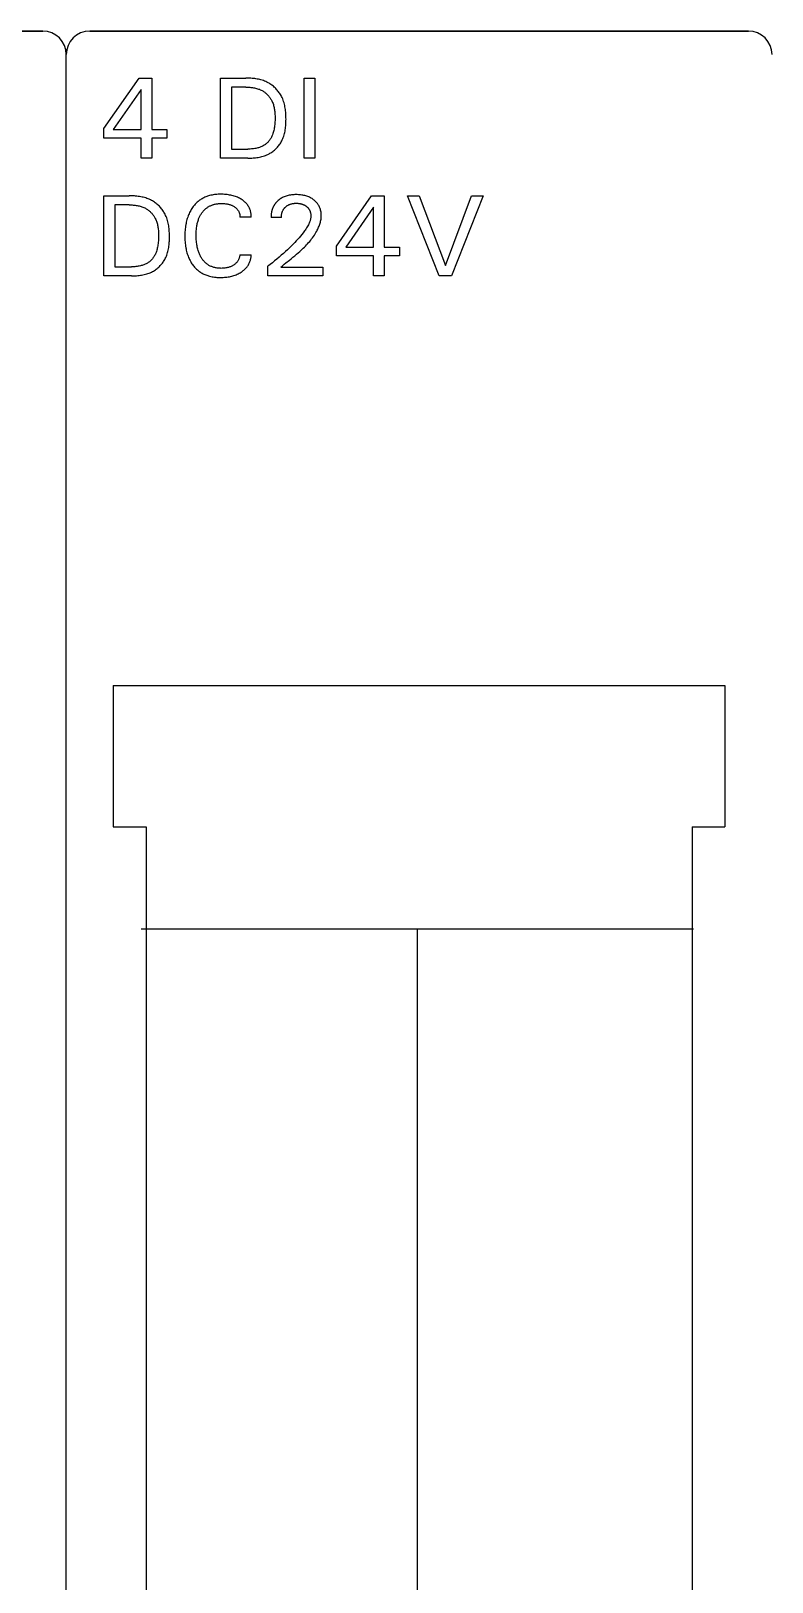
# Model space of a CAD drawing. Extents: x 10 to 656, y -396 to 292.
# Drawn here: x 276.55 to 279.74, y 111.54 to 118.21 of the extents above; entities that cross this region are included whole.
import ezdxf

# ---------------------------------------------------------------- set-up
doc = ezdxf.new("R2010")
doc.units = 0
doc.header["$LTSCALE"] = 5
doc.header["$MEASUREMENT"] = 0
doc.layers.get('0').update_dxf_attribs({"linetype": 'CONTINUOUS'})

msp = doc.modelspace()

# ---------------------------------------------------------------- linework, layer by layer
at = {"color": 7, "linetype": 'Continuous'}
for p, q in [((273.769, 118.2098), (276.6032, 118.2098)), ((276.6032, 118.2098), (273.769, 118.2098)), ((276.8056, 118.2098), (279.6398, 118.2098)), ((279.6398, 118.2098), (276.8056, 118.2098)), ((276.7044, 91.5889), (276.7044, 118.1086)), ((276.7044, 101.4882), (276.7044, 118.1086)), ((276.7044, 91.5889), (276.7044, 118.1086)), ((276.7044, 101.4882), (276.7044, 118.1086)), ((276.8663, 117.7908), (277.018, 118.0073)), ((277.0263, 117.9583), (276.9066, 117.7869)), ((277.018, 118.0073), (277.0724, 118.0073)), ((277.0263, 117.7869), (277.0263, 117.9583)), ((277.0724, 118.0073), (277.0724, 117.7869)), ((277.3676, 117.6632), (277.3676, 118.0073)), ((277.3676, 118.0073), (277.4766, 118.0073)), ((277.4146, 117.9683), (277.4146, 117.7022)), ((277.4766, 117.9683), (277.4146, 117.9683)), ((277.482, 118.0073), (277.4766, 118.0073)), ((277.4766, 117.9683), (277.4808, 117.9683)), ((277.4808, 117.9683), (277.485, 117.9682)), ((277.4875, 118.0072), (277.482, 118.0073)), ((277.485, 117.9682), (277.4893, 117.968)), ((277.4931, 118.007), (277.4875, 118.0072)), ((277.4893, 117.968), (277.4936, 117.9677)), ((277.4986, 118.0067), (277.4931, 118.007)), ((277.4936, 117.9677), (277.4978, 117.9674)), ((277.4978, 117.9674), (277.5021, 117.9669)), ((277.5041, 118.0062), (277.4986, 118.0067)), ((277.5021, 117.9669), (277.5063, 117.9664)), ((277.5096, 118.0057), (277.5041, 118.0062)), ((277.5063, 117.9664), (277.5105, 117.9657)), ((277.5151, 118.0051), (277.5096, 118.0057)), ((277.5105, 117.9657), (277.5147, 117.9649)), ((277.5147, 117.9649), (277.5189, 117.964)), ((277.5206, 118.0043), (277.5151, 118.0051)), ((277.5189, 117.964), (277.523, 117.963)), ((277.5261, 118.0034), (277.5206, 118.0043)), ((277.523, 117.963), (277.5271, 117.9618)), ((277.5315, 118.0023), (277.5261, 118.0034)), ((277.5271, 117.9618), (277.5312, 117.9605)), ((277.5312, 117.9605), (277.5351, 117.9591)), ((277.5369, 118.0011), (277.5315, 118.0023)), ((277.5351, 117.9591), (277.539, 117.9574)), ((277.5422, 117.9997), (277.5369, 118.0011)), ((277.539, 117.9574), (277.5429, 117.9557)), ((277.5475, 117.9982), (277.5422, 117.9997)), ((277.5429, 117.9557), (277.5466, 117.9537)), ((277.5466, 117.9537), (277.5496, 117.952)), ((277.5527, 117.9965), (277.5475, 117.9982)), ((277.5496, 117.952), (277.5525, 117.9502)), ((277.5579, 117.9946), (277.5527, 117.9965)), ((277.5629, 117.9925), (277.5579, 117.9946)), ((277.5679, 117.9902), (277.5629, 117.9925)), ((277.5728, 117.9877), (277.5679, 117.9902)), ((277.5768, 117.9854), (277.5728, 117.9877)), ((277.5808, 117.983), (277.5768, 117.9854)), ((277.5847, 117.9804), (277.5808, 117.983)), ((277.5884, 117.9777), (277.5847, 117.9804)), ((277.5922, 117.9749), (277.5884, 117.9777)), ((277.5958, 117.972), (277.5922, 117.9749)), ((277.5993, 117.9689), (277.5958, 117.972)), ((277.6027, 117.9657), (277.5993, 117.9689)), ((277.606, 117.9624), (277.6027, 117.9657)), ((277.6092, 117.959), (277.606, 117.9624)), ((277.6123, 117.9555), (277.6092, 117.959)), ((277.6153, 117.9519), (277.6123, 117.9555)), ((277.6182, 117.9482), (277.6153, 117.9519)), ((277.7273, 117.6632), (277.7273, 118.0073)), ((277.7273, 118.0073), (277.7744, 118.0073)), ((277.7744, 118.0073), (277.7744, 117.6632)), ((277.5525, 117.9502), (277.5553, 117.9483)), ((277.5553, 117.9483), (277.5581, 117.9463)), ((277.5581, 117.9463), (277.5608, 117.9442)), ((277.5608, 117.9442), (277.5634, 117.942)), ((277.5634, 117.942), (277.566, 117.9398)), ((277.566, 117.9398), (277.5685, 117.9374)), ((277.5685, 117.9374), (277.5709, 117.9349)), ((277.5709, 117.9349), (277.5732, 117.9324)), ((277.5732, 117.9324), (277.5755, 117.9298)), ((277.5755, 117.9298), (277.5776, 117.9272)), ((277.5776, 117.9272), (277.5797, 117.9244)), ((277.5797, 117.9244), (277.5817, 117.9216)), ((277.5817, 117.9216), (277.5836, 117.9188)), ((277.5836, 117.9188), (277.5854, 117.9159)), ((277.5854, 117.9159), (277.5871, 117.9129)), ((277.5871, 117.9129), (277.5887, 117.9099)), ((277.5887, 117.9099), (277.5906, 117.9059)), ((277.5906, 117.9059), (277.5923, 117.9019)), ((277.5923, 117.9019), (277.5939, 117.8978)), ((277.5939, 117.8978), (277.5953, 117.8937)), ((277.5953, 117.8937), (277.5965, 117.8895)), ((277.5965, 117.8895), (277.5977, 117.8852)), ((277.5977, 117.8852), (277.5986, 117.8809)), ((277.6209, 117.9445), (277.6182, 117.9482)), ((277.6235, 117.9406), (277.6209, 117.9445)), ((277.626, 117.9367), (277.6235, 117.9406)), ((277.6283, 117.9327), (277.626, 117.9367)), ((277.6305, 117.9286), (277.6283, 117.9327)), ((277.6331, 117.9234), (277.6305, 117.9286)), ((277.6355, 117.918), (277.6331, 117.9234)), ((277.6376, 117.9125), (277.6355, 117.918)), ((277.6396, 117.907), (277.6376, 117.9125)), ((277.6413, 117.9013), (277.6396, 117.907)), ((277.6429, 117.8957), (277.6413, 117.9013)), ((277.6442, 117.8899), (277.6429, 117.8957)), ((277.6454, 117.8841), (277.6442, 117.8899)), ((277.5986, 117.8809), (277.5995, 117.8766)), ((277.5995, 117.8766), (277.6002, 117.8722)), ((277.6002, 117.8722), (277.6009, 117.8678)), ((277.6009, 117.8678), (277.6014, 117.8634)), ((277.6014, 117.8634), (277.6018, 117.859)), ((277.6018, 117.859), (277.6021, 117.8546)), ((277.6022, 117.8195), (277.6019, 117.8138)), ((277.6021, 117.8546), (277.6024, 117.8502)), ((277.6025, 117.8253), (277.6022, 117.8195)), ((277.6024, 117.8502), (277.6025, 117.8457)), ((277.6025, 117.8457), (277.6026, 117.8413)), ((277.6026, 117.8311), (277.6025, 117.8253)), ((277.6026, 117.8413), (277.6027, 117.8369)), ((277.6027, 117.8369), (277.6026, 117.8311)), ((277.6464, 117.8782), (277.6454, 117.8841)), ((277.6473, 117.8723), (277.6464, 117.8782)), ((277.648, 117.8664), (277.6473, 117.8723)), ((277.6486, 117.8604), (277.648, 117.8664)), ((277.649, 117.8544), (277.6486, 117.8604)), ((277.6494, 117.8484), (277.649, 117.8544)), ((277.6493, 117.8131), (277.6496, 117.8188)), ((277.6496, 117.8424), (277.6494, 117.8484)), ((277.6497, 117.8363), (277.6496, 117.8424)), ((277.6496, 117.8188), (277.6497, 117.8246)), ((277.6498, 117.8303), (277.6497, 117.8363)), ((277.6497, 117.8246), (277.6498, 117.8303)), ((276.8663, 117.7493), (276.8663, 117.7908)), ((276.9066, 117.7869), (277.0263, 117.7869)), ((277.0724, 117.7869), (277.1376, 117.7869)), ((277.1376, 117.7869), (277.1376, 117.7493)), ((277.5874, 117.7541), (277.5858, 117.7509)), ((277.589, 117.7574), (277.5874, 117.7541)), ((277.5904, 117.7607), (277.589, 117.7574)), ((277.5917, 117.764), (277.5904, 117.7607)), ((277.5934, 117.7686), (277.5917, 117.764)), ((277.5948, 117.7732), (277.5934, 117.7686)), ((277.5961, 117.7778), (277.5948, 117.7732)), ((277.5973, 117.7825), (277.5961, 117.7778)), ((277.5983, 117.7872), (277.5973, 117.7825)), ((277.5992, 117.7919), (277.5983, 117.7872)), ((277.5999, 117.7967), (277.5992, 117.7919)), ((277.6007, 117.8024), (277.5999, 117.7967)), ((277.6014, 117.8081), (277.6007, 117.8024)), ((277.6019, 117.8138), (277.6014, 117.8081)), ((277.6362, 117.7475), (277.6383, 117.7527)), ((277.6383, 117.7527), (277.6401, 117.7579)), ((277.6401, 117.7579), (277.6417, 117.7632)), ((277.6417, 117.7632), (277.6432, 117.7686)), ((277.6432, 117.7686), (277.6445, 117.774)), ((277.6445, 117.774), (277.6456, 117.7795)), ((277.6456, 117.7795), (277.6465, 117.785)), ((277.6465, 117.785), (277.6474, 117.7906)), ((277.6474, 117.7906), (277.648, 117.7962)), ((277.648, 117.7962), (277.6486, 117.8018)), ((277.6486, 117.8018), (277.649, 117.8075)), ((277.649, 117.8075), (277.6493, 117.8131)), ((277.0263, 117.7493), (276.8663, 117.7493)), ((277.0263, 117.6632), (277.0263, 117.7493)), ((277.0724, 117.7493), (277.0724, 117.6632)), ((277.1376, 117.7493), (277.0724, 117.7493)), ((277.4146, 117.7022), (277.4861, 117.7022)), ((277.4909, 117.7023), (277.4861, 117.7022)), ((277.4958, 117.7024), (277.4909, 117.7023)), ((277.5007, 117.7027), (277.4958, 117.7024)), ((277.5055, 117.7031), (277.5007, 117.7027)), ((277.5103, 117.7037), (277.5055, 117.7031)), ((277.5152, 117.7044), (277.5103, 117.7037)), ((277.5199, 117.7053), (277.5152, 117.7044)), ((277.5247, 117.7063), (277.5199, 117.7053)), ((277.5283, 117.7072), (277.5247, 117.7063)), ((277.5318, 117.7082), (277.5283, 117.7072)), ((277.5353, 117.7093), (277.5318, 117.7082)), ((277.5388, 117.7105), (277.5353, 117.7093)), ((277.5422, 117.7119), (277.5388, 117.7105)), ((277.5456, 117.7133), (277.5422, 117.7119)), ((277.5489, 117.7149), (277.5456, 117.7133)), ((277.5522, 117.7166), (277.5489, 117.7149)), ((277.5554, 117.7185), (277.5522, 117.7166)), ((277.5582, 117.7203), (277.5554, 117.7185)), ((277.561, 117.7223), (277.5582, 117.7203)), ((277.5637, 117.7243), (277.561, 117.7223)), ((277.5664, 117.7265), (277.5637, 117.7243)), ((277.5689, 117.7288), (277.5664, 117.7265)), ((277.5713, 117.7311), (277.5689, 117.7288)), ((277.5737, 117.7336), (277.5713, 117.7311)), ((277.5759, 117.7362), (277.5737, 117.7336)), ((277.578, 117.7388), (277.5759, 117.7362)), ((277.5802, 117.7417), (277.578, 117.7388)), ((277.5822, 117.7447), (277.5802, 117.7417)), ((277.5809, 117.684), (277.5849, 117.6865)), ((277.584, 117.7478), (277.5822, 117.7447)), ((277.5858, 117.7509), (277.584, 117.7478)), ((277.5849, 117.6865), (277.5888, 117.689)), ((277.5888, 117.689), (277.5926, 117.6917)), ((277.5926, 117.6917), (277.5963, 117.6946)), ((277.5963, 117.6946), (277.5998, 117.6976)), ((277.5998, 117.6976), (277.6033, 117.7007)), ((277.6033, 117.7007), (277.6067, 117.7039)), ((277.6067, 117.7039), (277.61, 117.7073)), ((277.61, 117.7073), (277.6131, 117.7107)), ((277.6131, 117.7107), (277.6162, 117.7143)), ((277.6162, 117.7143), (277.6191, 117.7179)), ((277.6191, 117.7179), (277.6219, 117.7217)), ((277.6219, 117.7217), (277.6245, 117.7255)), ((277.6245, 117.7255), (277.627, 117.7294)), ((277.627, 117.7294), (277.6293, 117.7334)), ((277.6293, 117.7334), (277.6315, 117.7375)), ((277.6315, 117.7375), (277.634, 117.7424)), ((277.634, 117.7424), (277.6362, 117.7475)), ((277.0724, 117.6632), (277.0263, 117.6632)), ((277.4858, 117.6632), (277.3676, 117.6632)), ((277.4858, 117.6632), (277.4913, 117.6632)), ((277.4913, 117.6632), (277.4968, 117.6634)), ((277.4968, 117.6634), (277.5024, 117.6636)), ((277.5024, 117.6636), (277.5079, 117.6639)), ((277.5079, 117.6639), (277.5134, 117.6644)), ((277.5134, 117.6644), (277.5189, 117.6649)), ((277.5189, 117.6649), (277.5245, 117.6656)), ((277.5245, 117.6656), (277.5299, 117.6665)), ((277.5299, 117.6665), (277.5354, 117.6674)), ((277.5354, 117.6674), (277.5408, 117.6686)), ((277.5408, 117.6686), (277.5462, 117.6699)), ((277.5462, 117.6699), (277.5515, 117.6714)), ((277.5515, 117.6714), (277.5567, 117.6731)), ((277.5567, 117.6731), (277.5619, 117.6749)), ((277.5619, 117.6749), (277.567, 117.677)), ((277.567, 117.677), (277.572, 117.6793)), ((277.572, 117.6793), (277.5769, 117.6818)), ((277.5769, 117.6818), (277.5809, 117.684)), ((277.7744, 117.6632), (277.7273, 117.6632)), ((276.8663, 117.1571), (276.8663, 117.5012)), ((276.8663, 117.5012), (276.9754, 117.5012)), ((276.9808, 117.5012), (276.9754, 117.5012)), ((276.9863, 117.5011), (276.9808, 117.5012)), ((276.9918, 117.5009), (276.9863, 117.5011)), ((276.9974, 117.5006), (276.9918, 117.5009)), ((277.0029, 117.5001), (276.9974, 117.5006)), ((277.0084, 117.4996), (277.0029, 117.5001)), ((277.0139, 117.499), (277.0084, 117.4996)), ((277.0194, 117.4982), (277.0139, 117.499)), ((277.0248, 117.4973), (277.0194, 117.4982)), ((277.0303, 117.4962), (277.0248, 117.4973)), ((277.0357, 117.495), (277.0303, 117.4962)), ((277.041, 117.4936), (277.0357, 117.495)), ((277.0463, 117.4921), (277.041, 117.4936)), ((277.0515, 117.4904), (277.0463, 117.4921)), ((277.0566, 117.4885), (277.0515, 117.4904)), ((277.0617, 117.4864), (277.0566, 117.4885)), ((277.0667, 117.4841), (277.0617, 117.4864)), ((277.2853, 117.4868), (277.2817, 117.4844)), ((277.289, 117.489), (277.2853, 117.4868)), ((277.2928, 117.4911), (277.289, 117.489)), ((277.2967, 117.4931), (277.2928, 117.4911)), ((277.3006, 117.4949), (277.2967, 117.4931)), ((277.3046, 117.4966), (277.3006, 117.4949)), ((277.3086, 117.4982), (277.3046, 117.4966)), ((277.3127, 117.4996), (277.3086, 117.4982)), ((277.3168, 117.501), (277.3127, 117.4996)), ((277.321, 117.5022), (277.3168, 117.501)), ((277.3261, 117.5035), (277.321, 117.5022)), ((277.3314, 117.5046), (277.3261, 117.5035)), ((277.3366, 117.5056), (277.3314, 117.5046)), ((277.3419, 117.5063), (277.3366, 117.5056)), ((277.3472, 117.507), (277.3419, 117.5063)), ((277.3525, 117.5075), (277.3472, 117.507)), ((277.3578, 117.5078), (277.3525, 117.5075)), ((277.3632, 117.508), (277.3578, 117.5078)), ((277.3685, 117.5081), (277.3632, 117.508)), ((277.3742, 117.508), (277.3685, 117.5081)), ((277.3798, 117.5078), (277.3742, 117.508)), ((277.3855, 117.5075), (277.3798, 117.5078)), ((277.3911, 117.5071), (277.3855, 117.5075)), ((277.3967, 117.5064), (277.3911, 117.5071)), ((277.4023, 117.5057), (277.3967, 117.5064)), ((277.4073, 117.5048), (277.4023, 117.5057)), ((277.4123, 117.5038), (277.4073, 117.5048)), ((277.4173, 117.5027), (277.4123, 117.5038)), ((277.4222, 117.5014), (277.4173, 117.5027)), ((277.4271, 117.5), (277.4222, 117.5014)), ((277.4319, 117.4984), (277.4271, 117.5)), ((277.4364, 117.4968), (277.4319, 117.4984)), ((277.4408, 117.495), (277.4364, 117.4968)), ((277.4451, 117.4931), (277.4408, 117.495)), ((277.4493, 117.491), (277.4451, 117.4931)), ((277.4535, 117.4888), (277.4493, 117.491)), ((277.4576, 117.4864), (277.4535, 117.4888)), ((277.4608, 117.4843), (277.4576, 117.4864)), ((277.6233, 117.4867), (277.6199, 117.4842)), ((277.6269, 117.4891), (277.6233, 117.4867)), ((277.6306, 117.4913), (277.6269, 117.4891)), ((277.6343, 117.4934), (277.6306, 117.4913)), ((277.6381, 117.4953), (277.6343, 117.4934)), ((277.6422, 117.4971), (277.6381, 117.4953)), ((277.6464, 117.4988), (277.6422, 117.4971)), ((277.6507, 117.5002), (277.6464, 117.4988)), ((277.655, 117.5015), (277.6507, 117.5002)), ((277.6593, 117.5026), (277.655, 117.5015)), ((277.6637, 117.5036), (277.6593, 117.5026)), ((277.6686, 117.5045), (277.6637, 117.5036)), ((277.6736, 117.5052), (277.6686, 117.5045)), ((277.6785, 117.5057), (277.6736, 117.5052)), ((277.6835, 117.5061), (277.6785, 117.5057)), ((277.6884, 117.5063), (277.6835, 117.5061)), ((277.6934, 117.5064), (277.6884, 117.5063)), ((277.6983, 117.5063), (277.6934, 117.5064)), ((277.7031, 117.5061), (277.6983, 117.5063)), ((277.708, 117.5058), (277.7031, 117.5061)), ((277.7128, 117.5053), (277.708, 117.5058)), ((277.7176, 117.5047), (277.7128, 117.5053)), ((277.7224, 117.5039), (277.7176, 117.5047)), ((277.7267, 117.5031), (277.7224, 117.5039)), ((277.7309, 117.5021), (277.7267, 117.5031)), ((277.7351, 117.501), (277.7309, 117.5021)), ((277.7393, 117.4997), (277.7351, 117.501)), ((277.7434, 117.4982), (277.7393, 117.4997)), ((277.7475, 117.4966), (277.7434, 117.4982)), ((277.7512, 117.4949), (277.7475, 117.4966)), ((277.7549, 117.4931), (277.7512, 117.4949)), ((277.7585, 117.4912), (277.7549, 117.4931)), ((277.762, 117.4891), (277.7585, 117.4912)), ((277.7654, 117.4868), (277.762, 117.4891)), ((277.7688, 117.4844), (277.7654, 117.4868)), ((277.8666, 117.2847), (278.0183, 117.5012)), ((278.0183, 117.5012), (278.0727, 117.5012)), ((278.0727, 117.5012), (278.0727, 117.2808)), ((278.309, 117.1571), (278.1724, 117.5012)), ((278.1724, 117.5012), (278.2234, 117.5012)), ((278.2234, 117.5012), (278.3361, 117.2022)), ((278.3361, 117.2022), (278.4473, 117.5012)), ((278.4983, 117.5012), (278.3617, 117.1571)), ((278.4473, 117.5012), (278.4983, 117.5012)), ((276.9134, 117.4622), (276.9134, 117.1961)), ((276.9754, 117.4622), (276.9134, 117.4622)), ((276.9754, 117.4622), (276.9796, 117.4622)), ((276.9796, 117.4622), (276.9838, 117.4621)), ((276.9838, 117.4621), (276.9881, 117.4619)), ((276.9881, 117.4619), (276.9923, 117.4616)), ((276.9923, 117.4616), (276.9966, 117.4613)), ((276.9966, 117.4613), (277.0009, 117.4608)), ((277.0009, 117.4608), (277.0051, 117.4603)), ((277.0051, 117.4603), (277.0093, 117.4596)), ((277.0093, 117.4596), (277.0135, 117.4588)), ((277.0135, 117.4588), (277.0177, 117.4579)), ((277.0177, 117.4579), (277.0218, 117.4569)), ((277.0218, 117.4569), (277.0259, 117.4557)), ((277.0259, 117.4557), (277.0299, 117.4544)), ((277.0299, 117.4544), (277.0339, 117.453)), ((277.0339, 117.453), (277.0378, 117.4513)), ((277.0378, 117.4513), (277.0417, 117.4496)), ((277.0417, 117.4496), (277.0454, 117.4476)), ((277.0454, 117.4476), (277.0484, 117.4459)), ((277.0484, 117.4459), (277.0513, 117.4441)), ((277.0513, 117.4441), (277.0541, 117.4422)), ((277.0541, 117.4422), (277.0569, 117.4402)), ((277.0569, 117.4402), (277.0596, 117.4381)), ((277.0596, 117.4381), (277.0622, 117.4359)), ((277.0622, 117.4359), (277.0648, 117.4337)), ((277.0648, 117.4337), (277.0673, 117.4313)), ((277.0716, 117.4816), (277.0667, 117.4841)), ((277.0673, 117.4313), (277.0697, 117.4288)), ((277.0697, 117.4288), (277.072, 117.4263)), ((277.0756, 117.4793), (277.0716, 117.4816)), ((277.072, 117.4263), (277.0743, 117.4237)), ((277.0743, 117.4237), (277.0764, 117.4211)), ((277.0796, 117.4769), (277.0756, 117.4793)), ((277.0764, 117.4211), (277.0785, 117.4183)), ((277.0785, 117.4183), (277.0805, 117.4155)), ((277.0834, 117.4743), (277.0796, 117.4769)), ((277.0872, 117.4716), (277.0834, 117.4743)), ((277.0909, 117.4688), (277.0872, 117.4716)), ((277.0945, 117.4659), (277.0909, 117.4688)), ((277.0981, 117.4628), (277.0945, 117.4659)), ((277.1015, 117.4596), (277.0981, 117.4628)), ((277.1048, 117.4563), (277.1015, 117.4596)), ((277.108, 117.4529), (277.1048, 117.4563)), ((277.1111, 117.4494), (277.108, 117.4529)), ((277.1141, 117.4458), (277.1111, 117.4494)), ((277.1169, 117.4421), (277.1141, 117.4458)), ((277.1197, 117.4384), (277.1169, 117.4421)), ((277.1223, 117.4345), (277.1197, 117.4384)), ((277.1248, 117.4306), (277.1223, 117.4345)), ((277.1271, 117.4266), (277.1248, 117.4306)), ((277.1293, 117.4225), (277.1271, 117.4266)), ((277.1319, 117.4173), (277.1293, 117.4225)), ((277.2307, 117.4197), (277.2286, 117.4146)), ((277.2327, 117.4244), (277.2307, 117.4197)), ((277.2348, 117.429), (277.2327, 117.4244)), ((277.2371, 117.4335), (277.2348, 117.429)), ((277.2396, 117.438), (277.2371, 117.4335)), ((277.2421, 117.4423), (277.2396, 117.438)), ((277.2449, 117.4466), (277.2421, 117.4423)), ((277.2477, 117.4508), (277.2449, 117.4466)), ((277.2507, 117.4549), (277.2477, 117.4508)), ((277.2534, 117.4583), (277.2507, 117.4549)), ((277.2561, 117.4616), (277.2534, 117.4583)), ((277.259, 117.4648), (277.2561, 117.4616)), ((277.262, 117.4679), (277.259, 117.4648)), ((277.265, 117.4709), (277.262, 117.4679)), ((277.2682, 117.4739), (277.265, 117.4709)), ((277.2714, 117.4767), (277.2682, 117.4739)), ((277.2748, 117.4794), (277.2714, 117.4767)), ((277.2782, 117.482), (277.2748, 117.4794)), ((277.2817, 117.4844), (277.2782, 117.482)), ((277.2808, 117.4166), (277.2825, 117.4195)), ((277.2825, 117.4195), (277.2842, 117.4223)), ((277.2842, 117.4223), (277.2859, 117.4251)), ((277.2859, 117.4251), (277.2878, 117.4278)), ((277.2878, 117.4278), (277.2895, 117.4302)), ((277.2895, 117.4302), (277.2913, 117.4324)), ((277.2913, 117.4324), (277.2931, 117.4347)), ((277.2931, 117.4347), (277.295, 117.4369)), ((277.295, 117.4369), (277.297, 117.439)), ((277.297, 117.439), (277.299, 117.441)), ((277.299, 117.441), (277.3011, 117.443)), ((277.3011, 117.443), (277.3032, 117.445)), ((277.3032, 117.445), (277.3054, 117.4468)), ((277.3054, 117.4468), (277.3077, 117.4486)), ((277.3077, 117.4486), (277.31, 117.4503)), ((277.31, 117.4503), (277.3124, 117.4519)), ((277.3124, 117.4519), (277.3148, 117.4535)), ((277.3148, 117.4535), (277.3173, 117.455)), ((277.3173, 117.455), (277.3198, 117.4563)), ((277.3198, 117.4563), (277.3224, 117.4576)), ((277.3224, 117.4576), (277.325, 117.4589)), ((277.325, 117.4589), (277.3276, 117.46)), ((277.3276, 117.46), (277.3303, 117.4611)), ((277.3303, 117.4611), (277.333, 117.4621)), ((277.333, 117.4621), (277.3358, 117.463)), ((277.3358, 117.463), (277.3385, 117.4638)), ((277.3385, 117.4638), (277.3419, 117.4647)), ((277.3419, 117.4647), (277.3454, 117.4655)), ((277.3454, 117.4655), (277.3488, 117.4662)), ((277.3488, 117.4662), (277.3523, 117.4668)), ((277.3523, 117.4668), (277.3558, 117.4673)), ((277.3558, 117.4673), (277.3593, 117.4677)), ((277.3593, 117.4677), (277.3628, 117.468)), ((277.3628, 117.468), (277.3664, 117.4682)), ((277.3664, 117.4682), (277.3699, 117.4683)), ((277.3699, 117.4683), (277.3734, 117.4683)), ((277.3734, 117.4683), (277.3774, 117.4683)), ((277.3774, 117.4683), (277.3814, 117.4681)), ((277.3814, 117.4681), (277.3853, 117.4678)), ((277.3853, 117.4678), (277.3893, 117.4674)), ((277.3893, 117.4674), (277.3932, 117.4669)), ((277.3932, 117.4669), (277.3962, 117.4663)), ((277.3962, 117.4663), (277.3992, 117.4658)), ((277.3992, 117.4658), (277.4021, 117.4651)), ((277.4021, 117.4651), (277.4051, 117.4643)), ((277.4051, 117.4643), (277.4079, 117.4634)), ((277.4079, 117.4634), (277.4108, 117.4625)), ((277.4108, 117.4625), (277.4135, 117.4615)), ((277.4135, 117.4615), (277.4161, 117.4604)), ((277.4161, 117.4604), (277.4186, 117.4592)), ((277.4186, 117.4592), (277.4212, 117.4579)), ((277.4212, 117.4579), (277.4236, 117.4566)), ((277.4236, 117.4566), (277.4261, 117.4551)), ((277.4261, 117.4551), (277.4281, 117.4539)), ((277.4281, 117.4539), (277.43, 117.4526)), ((277.43, 117.4526), (277.4319, 117.4512)), ((277.4319, 117.4512), (277.4337, 117.4497)), ((277.4337, 117.4497), (277.4355, 117.4482)), ((277.4355, 117.4482), (277.4372, 117.4466)), ((277.4372, 117.4466), (277.4388, 117.4449)), ((277.4388, 117.4449), (277.4403, 117.4432)), ((277.4403, 117.4432), (277.4417, 117.4415)), ((277.4417, 117.4415), (277.4429, 117.4397)), ((277.4429, 117.4397), (277.4441, 117.4379)), ((277.4441, 117.4379), (277.4453, 117.4361)), ((277.4453, 117.4361), (277.4463, 117.4342)), ((277.4463, 117.4342), (277.4472, 117.4322)), ((277.4472, 117.4322), (277.4481, 117.4302)), ((277.4481, 117.4302), (277.4489, 117.4282)), ((277.4489, 117.4282), (277.4495, 117.4262)), ((277.4495, 117.4262), (277.4501, 117.4242)), ((277.4501, 117.4242), (277.4506, 117.4222)), ((277.4506, 117.4222), (277.451, 117.4202)), ((277.451, 117.4202), (277.4513, 117.4182)), ((277.464, 117.4821), (277.4608, 117.4843)), ((277.4672, 117.4797), (277.464, 117.4821)), ((277.4702, 117.4773), (277.4672, 117.4797)), ((277.4731, 117.4747), (277.4702, 117.4773)), ((277.4759, 117.472), (277.4731, 117.4747)), ((277.4786, 117.4692), (277.4759, 117.472)), ((277.4811, 117.4663), (277.4786, 117.4692)), ((277.4834, 117.4634), (277.4811, 117.4663)), ((277.4855, 117.4604), (277.4834, 117.4634)), ((277.4875, 117.4574), (277.4855, 117.4604)), ((277.4893, 117.4542), (277.4875, 117.4574)), ((277.491, 117.451), (277.4893, 117.4542)), ((277.4926, 117.4477), (277.491, 117.451)), ((277.494, 117.4443), (277.4926, 117.4477)), ((277.4953, 117.4408), (277.494, 117.4443)), ((277.4964, 117.4375), (277.4953, 117.4408)), ((277.4973, 117.4342), (277.4964, 117.4375)), ((277.4981, 117.4308), (277.4973, 117.4342)), ((277.4988, 117.4273), (277.4981, 117.4308)), ((277.4993, 117.4239), (277.4988, 117.4273)), ((277.4997, 117.4204), (277.4993, 117.4239)), ((277.4999, 117.417), (277.4997, 117.4204)), ((277.5858, 117.4199), (277.5856, 117.418)), ((277.586, 117.4219), (277.5858, 117.4199)), ((277.5862, 117.4238), (277.586, 117.4219)), ((277.5865, 117.4258), (277.5862, 117.4238)), ((277.5868, 117.4277), (277.5865, 117.4258)), ((277.5871, 117.4296), (277.5868, 117.4277)), ((277.5875, 117.4315), (277.5871, 117.4296)), ((277.5879, 117.4335), (277.5875, 117.4315)), ((277.5883, 117.4354), (277.5879, 117.4335)), ((277.5888, 117.4373), (277.5883, 117.4354)), ((277.5893, 117.439), (277.5888, 117.4373)), ((277.5898, 117.4407), (277.5893, 117.439)), ((277.5903, 117.4424), (277.5898, 117.4407)), ((277.5909, 117.4441), (277.5903, 117.4424)), ((277.5915, 117.4457), (277.5909, 117.4441)), ((277.5921, 117.4474), (277.5915, 117.4457)), ((277.5928, 117.4491), (277.5921, 117.4474)), ((277.5935, 117.4507), (277.5928, 117.4491)), ((277.5942, 117.4523), (277.5935, 117.4507)), ((277.5949, 117.4539), (277.5942, 117.4523)), ((277.5957, 117.4555), (277.5949, 117.4539)), ((277.5966, 117.4571), (277.5957, 117.4555)), ((277.5974, 117.4586), (277.5966, 117.4571)), ((277.5983, 117.4601), (277.5974, 117.4586)), ((277.5992, 117.4616), (277.5983, 117.4601)), ((277.6001, 117.463), (277.5992, 117.4616)), ((277.601, 117.4644), (277.6001, 117.463)), ((277.602, 117.4658), (277.601, 117.4644)), ((277.603, 117.4671), (277.602, 117.4658)), ((277.604, 117.4684), (277.603, 117.4671)), ((277.605, 117.4697), (277.604, 117.4684)), ((277.6061, 117.471), (277.605, 117.4697)), ((277.6071, 117.4722), (277.6061, 117.471)), ((277.6082, 117.4735), (277.6071, 117.4722)), ((277.6094, 117.4747), (277.6082, 117.4735)), ((277.6105, 117.4759), (277.6094, 117.4747)), ((277.6117, 117.477), (277.6105, 117.4759)), ((277.6129, 117.4782), (277.6117, 117.477)), ((277.6141, 117.4793), (277.6129, 117.4782)), ((277.6153, 117.4804), (277.6141, 117.4793)), ((277.6166, 117.4815), (277.6153, 117.4804)), ((277.6199, 117.4842), (277.6166, 117.4815)), ((277.6304, 117.4171), (277.6307, 117.4193)), ((277.6307, 117.4193), (277.631, 117.4215)), ((277.631, 117.4215), (277.6314, 117.4237)), ((277.6314, 117.4237), (277.6319, 117.4258)), ((277.6319, 117.4258), (277.6324, 117.4276)), ((277.6324, 117.4276), (277.6329, 117.4293)), ((277.6329, 117.4293), (277.6334, 117.431)), ((277.6334, 117.431), (277.634, 117.4327)), ((277.634, 117.4327), (277.6346, 117.4343)), ((277.6346, 117.4343), (277.6353, 117.436)), ((277.6353, 117.436), (277.6361, 117.4376)), ((277.6361, 117.4376), (277.6369, 117.4392)), ((277.6369, 117.4392), (277.6377, 117.4407)), ((277.6377, 117.4407), (277.6386, 117.4422)), ((277.6386, 117.4422), (277.6396, 117.4437)), ((277.6396, 117.4437), (277.6406, 117.4451)), ((277.6406, 117.4451), (277.6416, 117.4465)), ((277.6416, 117.4465), (277.6427, 117.4479)), ((277.6427, 117.4479), (277.6438, 117.4492)), ((277.6438, 117.4492), (277.645, 117.4505)), ((277.645, 117.4505), (277.6462, 117.4517)), ((277.6462, 117.4517), (277.6474, 117.453)), ((277.6474, 117.453), (277.6489, 117.4543)), ((277.6489, 117.4543), (277.6504, 117.4556)), ((277.6504, 117.4556), (277.652, 117.4568)), ((277.652, 117.4568), (277.6535, 117.4579)), ((277.6535, 117.4579), (277.6552, 117.4591)), ((277.6552, 117.4591), (277.6568, 117.4601)), ((277.6568, 117.4601), (277.6586, 117.4611)), ((277.6586, 117.4611), (277.6603, 117.462)), ((277.6603, 117.462), (277.6621, 117.4629)), ((277.6621, 117.4629), (277.664, 117.4638)), ((277.664, 117.4638), (277.6659, 117.4645)), ((277.6659, 117.4645), (277.6678, 117.4652)), ((277.6678, 117.4652), (277.6697, 117.4659)), ((277.6697, 117.4659), (277.6717, 117.4665)), ((277.6717, 117.4665), (277.6736, 117.467)), ((277.6736, 117.467), (277.6756, 117.4675)), ((277.6756, 117.4675), (277.6778, 117.4679)), ((277.6778, 117.4679), (277.68, 117.4683)), ((277.68, 117.4683), (277.6822, 117.4686)), ((277.6822, 117.4686), (277.6845, 117.4689)), ((277.6845, 117.4689), (277.6867, 117.469)), ((277.6867, 117.469), (277.6889, 117.4692)), ((277.6889, 117.4692), (277.6912, 117.4693)), ((277.6912, 117.4693), (277.6934, 117.4693)), ((277.6934, 117.4693), (277.6959, 117.4693)), ((277.6959, 117.4693), (277.6984, 117.4692)), ((277.6984, 117.4692), (277.7009, 117.469)), ((277.7009, 117.469), (277.7034, 117.4688)), ((277.7034, 117.4688), (277.7058, 117.4685)), ((277.7058, 117.4685), (277.7083, 117.4682)), ((277.7083, 117.4682), (277.7108, 117.4677)), ((277.7108, 117.4677), (277.7127, 117.4674)), ((277.7127, 117.4674), (277.7146, 117.4669)), ((277.7146, 117.4669), (277.7165, 117.4664)), ((277.7165, 117.4664), (277.7184, 117.4659)), ((277.7184, 117.4659), (277.7202, 117.4653)), ((277.7202, 117.4653), (277.7221, 117.4646)), ((277.7221, 117.4646), (277.7239, 117.4639)), ((277.7239, 117.4639), (277.7257, 117.4631)), ((277.7257, 117.4631), (277.7274, 117.4623)), ((277.7274, 117.4623), (277.729, 117.4615)), ((277.729, 117.4615), (277.7307, 117.4606)), ((277.7307, 117.4606), (277.7322, 117.4597)), ((277.7322, 117.4597), (277.7338, 117.4587)), ((277.7338, 117.4587), (277.7353, 117.4576)), ((277.7353, 117.4576), (277.7368, 117.4565)), ((277.7368, 117.4565), (277.7383, 117.4554)), ((277.7383, 117.4554), (277.7396, 117.4543)), ((277.7396, 117.4543), (277.7409, 117.4532)), ((277.7409, 117.4532), (277.7421, 117.452)), ((277.7421, 117.452), (277.7433, 117.4508)), ((277.7433, 117.4508), (277.7445, 117.4495)), ((277.7445, 117.4495), (277.7456, 117.4482)), ((277.7456, 117.4482), (277.7466, 117.4469)), ((277.7466, 117.4469), (277.7476, 117.4455)), ((277.7476, 117.4455), (277.7486, 117.4441)), ((277.7486, 117.4441), (277.7495, 117.4426)), ((277.7495, 117.4426), (277.7503, 117.4412)), ((277.7503, 117.4412), (277.7511, 117.4396)), ((277.7511, 117.4396), (277.7519, 117.4381)), ((277.7519, 117.4381), (277.7525, 117.4365)), ((277.7525, 117.4365), (277.7532, 117.4349)), ((277.7532, 117.4349), (277.7538, 117.4333)), ((277.7538, 117.4333), (277.7543, 117.4317)), ((277.7543, 117.4317), (277.7548, 117.43)), ((277.7548, 117.43), (277.7552, 117.4282)), ((277.7552, 117.4282), (277.7556, 117.4263)), ((277.7556, 117.4263), (277.756, 117.4245)), ((277.756, 117.4245), (277.7563, 117.4226)), ((277.7563, 117.4226), (277.7565, 117.4207)), ((277.7565, 117.4207), (277.7567, 117.4188)), ((277.7567, 117.4188), (277.7568, 117.417)), ((277.7717, 117.4821), (277.7688, 117.4844)), ((277.7745, 117.4797), (277.7717, 117.4821)), ((277.7773, 117.4772), (277.7745, 117.4797)), ((277.7799, 117.4745), (277.7773, 117.4772)), ((277.7824, 117.4717), (277.7799, 117.4745)), ((277.7847, 117.4689), (277.7824, 117.4717)), ((277.7869, 117.4659), (277.7847, 117.4689)), ((277.7889, 117.4628), (277.7869, 117.4659)), ((277.7908, 117.4597), (277.7889, 117.4628)), ((277.7925, 117.4564), (277.7908, 117.4597)), ((277.7941, 117.4531), (277.7925, 117.4564)), ((277.7955, 117.4497), (277.7941, 117.4531)), ((277.7967, 117.4463), (277.7955, 117.4497)), ((277.7978, 117.4428), (277.7967, 117.4463)), ((277.7989, 117.4389), (277.7978, 117.4428)), ((277.7997, 117.435), (277.7989, 117.4389)), ((277.8004, 117.4311), (277.7997, 117.435)), ((277.8009, 117.4271), (277.8004, 117.4311)), ((277.8013, 117.4231), (277.8009, 117.4271)), ((277.8014, 117.4191), (277.8013, 117.4231)), ((277.8015, 117.4151), (277.8014, 117.4191)), ((278.0266, 117.4522), (277.9068, 117.2808)), ((278.0266, 117.2808), (278.0266, 117.4522)), ((277.0805, 117.4155), (277.0824, 117.4127)), ((277.0824, 117.4127), (277.0842, 117.4098)), ((277.0842, 117.4098), (277.0859, 117.4068)), ((277.0859, 117.4068), (277.0874, 117.4038)), ((277.0874, 117.4038), (277.0893, 117.3998)), ((277.0893, 117.3998), (277.0911, 117.3958)), ((277.0911, 117.3958), (277.0926, 117.3917)), ((277.0926, 117.3917), (277.0941, 117.3876)), ((277.0941, 117.3876), (277.0953, 117.3834)), ((277.0953, 117.3834), (277.0964, 117.3791)), ((277.0964, 117.3791), (277.0974, 117.3748)), ((277.0974, 117.3748), (277.0983, 117.3705)), ((277.0983, 117.3705), (277.099, 117.3661)), ((277.099, 117.3661), (277.0996, 117.3617)), ((277.0996, 117.3617), (277.1002, 117.3573)), ((277.1002, 117.3573), (277.1006, 117.3529)), ((277.1006, 117.3529), (277.1009, 117.3485)), ((277.1343, 117.4119), (277.1319, 117.4173)), ((277.1364, 117.4064), (277.1343, 117.4119)), ((277.1384, 117.4009), (277.1364, 117.4064)), ((277.1401, 117.3952), (277.1384, 117.4009)), ((277.1417, 117.3895), (277.1401, 117.3952)), ((277.143, 117.3838), (277.1417, 117.3895)), ((277.1442, 117.378), (277.143, 117.3838)), ((277.1452, 117.3721), (277.1442, 117.378)), ((277.1461, 117.3662), (277.1452, 117.3721)), ((277.1468, 117.3603), (277.1461, 117.3662)), ((277.1474, 117.3543), (277.1468, 117.3603)), ((277.1478, 117.3483), (277.1474, 117.3543)), ((277.2156, 117.3525), (277.2151, 117.3463)), ((277.2161, 117.3587), (277.2156, 117.3525)), ((277.2168, 117.3649), (277.2161, 117.3587)), ((277.2176, 117.3711), (277.2168, 117.3649)), ((277.2186, 117.3773), (277.2176, 117.3711)), ((277.2196, 117.3827), (277.2186, 117.3773)), ((277.2208, 117.3881), (277.2196, 117.3827)), ((277.2221, 117.3935), (277.2208, 117.3881)), ((277.2235, 117.3988), (277.2221, 117.3935)), ((277.2251, 117.4041), (277.2235, 117.3988)), ((277.2268, 117.4094), (277.2251, 117.4041)), ((277.2286, 117.4146), (277.2268, 117.4094)), ((277.2635, 117.351), (277.264, 117.3569)), ((277.264, 117.3569), (277.2646, 117.3628)), ((277.2646, 117.3628), (277.2657, 117.3702)), ((277.2657, 117.3702), (277.2664, 117.3742)), ((277.2664, 117.3742), (277.2672, 117.3782)), ((277.2672, 117.3782), (277.268, 117.3822)), ((277.268, 117.3822), (277.269, 117.3861)), ((277.269, 117.3861), (277.2701, 117.3901)), ((277.2701, 117.3901), (277.2713, 117.394)), ((277.2713, 117.394), (277.2726, 117.3979)), ((277.2726, 117.3979), (277.274, 117.4017)), ((277.274, 117.4017), (277.2752, 117.4048)), ((277.2752, 117.4048), (277.2765, 117.4078)), ((277.2765, 117.4078), (277.2779, 117.4108)), ((277.2779, 117.4108), (277.2793, 117.4137)), ((277.2793, 117.4137), (277.2808, 117.4166)), ((277.4513, 117.4182), (277.4515, 117.4162)), ((277.4515, 117.4162), (277.4517, 117.4141)), ((277.4517, 117.4141), (277.4517, 117.4121)), ((277.4517, 117.4121), (277.4517, 117.41)), ((277.5, 117.41), (277.4517, 117.41)), ((277.5, 117.4135), (277.4999, 117.417)), ((277.5, 117.41), (277.5, 117.4135)), ((277.5854, 117.4122), (277.5853, 117.4102)), ((277.5853, 117.4102), (277.5854, 117.4083)), ((277.5855, 117.4161), (277.5854, 117.4141)), ((277.5854, 117.4141), (277.5854, 117.4122)), ((277.63, 117.4083), (277.5854, 117.4083)), ((277.5856, 117.418), (277.5855, 117.4161)), ((277.63, 117.4105), (277.6301, 117.4127)), ((277.63, 117.4083), (277.63, 117.4105)), ((277.6301, 117.4127), (277.6302, 117.4149)), ((277.6302, 117.4149), (277.6304, 117.4171)), ((277.7327, 117.3543), (277.7297, 117.3501)), ((277.7357, 117.3586), (277.7327, 117.3543)), ((277.7385, 117.363), (277.7357, 117.3586)), ((277.7412, 117.3674), (277.7385, 117.363)), ((277.7438, 117.3719), (277.7412, 117.3674)), ((277.7462, 117.3765), (277.7438, 117.3719)), ((277.7485, 117.3813), (277.7462, 117.3765)), ((277.7498, 117.3843), (277.7485, 117.3813)), ((277.7511, 117.3874), (277.7498, 117.3843)), ((277.7523, 117.3905), (277.7511, 117.3874)), ((277.7533, 117.3937), (277.7523, 117.3905)), ((277.7543, 117.3969), (277.7533, 117.3937)), ((277.7551, 117.4001), (277.7543, 117.3969)), ((277.7558, 117.4034), (277.7551, 117.4001)), ((277.7563, 117.4066), (277.7558, 117.4034)), ((277.7566, 117.4099), (277.7563, 117.4066)), ((277.7568, 117.4132), (277.7566, 117.4099)), ((277.7568, 117.417), (277.7568, 117.4151)), ((277.7568, 117.4151), (277.7568, 117.4132)), ((277.7821, 117.3495), (277.7843, 117.3536)), ((277.7843, 117.3536), (277.7863, 117.3577)), ((277.7863, 117.3577), (277.7883, 117.3619)), ((277.7883, 117.3619), (277.7902, 117.3662)), ((277.7902, 117.3662), (277.7919, 117.3705)), ((277.7919, 117.3705), (277.7936, 117.3748)), ((277.7936, 117.3748), (277.7951, 117.3792)), ((277.7951, 117.3792), (277.7964, 117.3836)), ((277.7964, 117.3836), (277.7977, 117.388)), ((277.7977, 117.388), (277.7987, 117.3925)), ((277.7987, 117.3925), (277.7996, 117.397)), ((277.7996, 117.397), (277.8004, 117.4015)), ((277.8004, 117.4015), (277.8009, 117.406)), ((277.8009, 117.406), (277.8013, 117.4106)), ((277.8013, 117.4106), (277.8015, 117.4151)), ((277.0979, 117.2858), (277.0971, 117.2811)), ((277.0987, 117.2906), (277.0979, 117.2858)), ((277.0995, 117.2963), (277.0987, 117.2906)), ((277.1001, 117.302), (277.0995, 117.2963)), ((277.1006, 117.3077), (277.1001, 117.302)), ((277.101, 117.3134), (277.1006, 117.3077)), ((277.1009, 117.3485), (277.1012, 117.3441)), ((277.1013, 117.3192), (277.101, 117.3134)), ((277.1012, 117.3441), (277.1013, 117.3396)), ((277.1013, 117.3396), (277.1014, 117.3352)), ((277.1014, 117.325), (277.1013, 117.3192)), ((277.1014, 117.3352), (277.1015, 117.3308)), ((277.1015, 117.3308), (277.1014, 117.325)), ((277.1461, 117.2845), (277.1468, 117.2901)), ((277.1468, 117.2901), (277.1474, 117.2957)), ((277.1474, 117.2957), (277.1478, 117.3014)), ((277.1482, 117.3423), (277.1478, 117.3483)), ((277.1478, 117.3014), (277.1481, 117.307)), ((277.1481, 117.307), (277.1483, 117.3127)), ((277.1484, 117.3363), (277.1482, 117.3423)), ((277.1483, 117.3127), (277.1485, 117.3185)), ((277.1485, 117.3302), (277.1484, 117.3363)), ((277.1485, 117.3242), (277.1485, 117.3302)), ((277.1485, 117.3185), (277.1485, 117.3242)), ((277.2147, 117.3338), (277.2146, 117.3276)), ((277.2146, 117.3276), (277.2147, 117.3214)), ((277.2148, 117.3401), (277.2147, 117.3338)), ((277.2147, 117.3214), (277.2149, 117.3152)), ((277.2151, 117.3463), (277.2148, 117.3401)), ((277.2149, 117.3152), (277.2151, 117.309)), ((277.2151, 117.309), (277.2156, 117.3028)), ((277.2156, 117.3028), (277.2161, 117.2966)), ((277.2161, 117.2966), (277.2168, 117.2905)), ((277.2168, 117.2905), (277.2177, 117.2843)), ((277.2629, 117.3332), (277.263, 117.3391)), ((277.263, 117.3277), (277.2629, 117.3332)), ((277.263, 117.3391), (277.2632, 117.3451)), ((277.2631, 117.3223), (277.263, 117.3277)), ((277.2633, 117.3168), (277.2631, 117.3223)), ((277.2632, 117.3451), (277.2635, 117.351)), ((277.2637, 117.3114), (277.2633, 117.3168)), ((277.2642, 117.3059), (277.2637, 117.3114)), ((277.2647, 117.3005), (277.2642, 117.3059)), ((277.2655, 117.2951), (277.2647, 117.3005)), ((277.2662, 117.2903), (277.2655, 117.2951)), ((277.2671, 117.2856), (277.2662, 117.2903)), ((277.268, 117.2808), (277.2671, 117.2856)), ((277.6733, 117.2863), (277.6648, 117.278)), ((277.6817, 117.2947), (277.6733, 117.2863)), ((277.688, 117.3011), (277.6817, 117.2947)), ((277.6942, 117.3076), (277.688, 117.3011)), ((277.7002, 117.3143), (277.6942, 117.3076)), ((277.7062, 117.321), (277.7002, 117.3143)), ((277.7121, 117.3278), (277.7062, 117.321)), ((277.7178, 117.3347), (277.7121, 117.3278)), ((277.7234, 117.3418), (277.7178, 117.3347)), ((277.7266, 117.3459), (277.7234, 117.3418)), ((277.7297, 117.3501), (277.7266, 117.3459)), ((277.7289, 117.2807), (277.7336, 117.2854)), ((277.7336, 117.2854), (277.7383, 117.2903)), ((277.7383, 117.2903), (277.7429, 117.2952)), ((277.7429, 117.2952), (277.7473, 117.3002)), ((277.7473, 117.3002), (277.7517, 117.3053)), ((277.7517, 117.3053), (277.756, 117.3104)), ((277.756, 117.3104), (277.7601, 117.3157)), ((277.7601, 117.3157), (277.7641, 117.3211)), ((277.7641, 117.3211), (277.768, 117.3265)), ((277.768, 117.3265), (277.7718, 117.3321)), ((277.7718, 117.3321), (277.7754, 117.3378)), ((277.7754, 117.3378), (277.7788, 117.3435)), ((277.7788, 117.3435), (277.7821, 117.3495)), ((277.0651, 117.2204), (277.0625, 117.2182)), ((277.0677, 117.2227), (277.0651, 117.2204)), ((277.0701, 117.225), (277.0677, 117.2227)), ((277.0725, 117.2275), (277.0701, 117.225)), ((277.0747, 117.2301), (277.0725, 117.2275)), ((277.0768, 117.2327), (277.0747, 117.2301)), ((277.0789, 117.2356), (277.0768, 117.2327)), ((277.0809, 117.2386), (277.0789, 117.2356)), ((277.0828, 117.2417), (277.0809, 117.2386)), ((277.0846, 117.2448), (277.0828, 117.2417)), ((277.0862, 117.248), (277.0846, 117.2448)), ((277.0878, 117.2513), (277.0862, 117.248)), ((277.0892, 117.2546), (277.0878, 117.2513)), ((277.0905, 117.2579), (277.0892, 117.2546)), ((277.0921, 117.2625), (277.0905, 117.2579)), ((277.0936, 117.2671), (277.0921, 117.2625)), ((277.0949, 117.2717), (277.0936, 117.2671)), ((277.096, 117.2764), (277.0949, 117.2717)), ((277.0971, 117.2811), (277.096, 117.2764)), ((277.1206, 117.2156), (277.1233, 117.2194)), ((277.1233, 117.2194), (277.1258, 117.2233)), ((277.1258, 117.2233), (277.1281, 117.2273)), ((277.1281, 117.2273), (277.1303, 117.2314)), ((277.1303, 117.2314), (277.1328, 117.2363)), ((277.1328, 117.2363), (277.135, 117.2414)), ((277.135, 117.2414), (277.137, 117.2466)), ((277.137, 117.2466), (277.1389, 117.2518)), ((277.1389, 117.2518), (277.1405, 117.2571)), ((277.1405, 117.2571), (277.142, 117.2625)), ((277.142, 117.2625), (277.1432, 117.2679)), ((277.1432, 117.2679), (277.1444, 117.2734)), ((277.1444, 117.2734), (277.1453, 117.2789)), ((277.1453, 117.2789), (277.1461, 117.2845)), ((277.2177, 117.2843), (277.2187, 117.2782)), ((277.2187, 117.2782), (277.2197, 117.2729)), ((277.2197, 117.2729), (277.2208, 117.2675)), ((277.2208, 117.2675), (277.2221, 117.2622)), ((277.2221, 117.2622), (277.2236, 117.2569)), ((277.2236, 117.2569), (277.2251, 117.2516)), ((277.2251, 117.2516), (277.2269, 117.2464)), ((277.2269, 117.2464), (277.2287, 117.2413)), ((277.2287, 117.2413), (277.2308, 117.2362)), ((277.2308, 117.2362), (277.2328, 117.2316)), ((277.2328, 117.2316), (277.235, 117.227)), ((277.235, 117.227), (277.2373, 117.2226)), ((277.2373, 117.2226), (277.2397, 117.2182)), ((277.2691, 117.2762), (277.268, 117.2808)), ((277.2703, 117.2715), (277.2691, 117.2762)), ((277.2716, 117.2669), (277.2703, 117.2715)), ((277.2731, 117.2623), (277.2716, 117.2669)), ((277.2744, 117.2587), (277.2731, 117.2623)), ((277.2757, 117.2552), (277.2744, 117.2587)), ((277.2772, 117.2517), (277.2757, 117.2552)), ((277.2787, 117.2482), (277.2772, 117.2517)), ((277.2803, 117.2448), (277.2787, 117.2482)), ((277.2821, 117.2415), (277.2803, 117.2448)), ((277.2839, 117.2382), (277.2821, 117.2415)), ((277.2858, 117.2349), (277.2839, 117.2382)), ((277.2876, 117.2321), (277.2858, 117.2349)), ((277.2895, 117.2293), (277.2876, 117.2321)), ((277.2915, 117.2266), (277.2895, 117.2293)), ((277.2936, 117.2239), (277.2915, 117.2266)), ((277.2957, 117.2214), (277.2936, 117.2239)), ((277.2979, 117.2188), (277.2957, 117.2214)), ((277.3002, 117.2164), (277.2979, 117.2188)), ((277.4408, 117.219), (277.4393, 117.217)), ((277.4422, 117.2211), (277.4408, 117.219)), ((277.4436, 117.2233), (277.4422, 117.2211)), ((277.4448, 117.2255), (277.4436, 117.2233)), ((277.4459, 117.2278), (277.4448, 117.2255)), ((277.447, 117.2301), (277.4459, 117.2278)), ((277.448, 117.2326), (277.447, 117.2301)), ((277.4489, 117.2351), (277.448, 117.2326)), ((277.4497, 117.2377), (277.4489, 117.2351)), ((277.4504, 117.2404), (277.4497, 117.2377)), ((277.4509, 117.243), (277.4504, 117.2404)), ((277.4514, 117.2456), (277.4509, 117.243)), ((277.4517, 117.2483), (277.4514, 117.2456)), ((277.4517, 117.2483), (277.5, 117.2483)), ((277.4931, 117.2149), (277.4945, 117.2183)), ((277.4945, 117.2183), (277.4956, 117.2215)), ((277.4956, 117.2215), (277.4966, 117.2248)), ((277.4966, 117.2248), (277.4975, 117.2281)), ((277.4975, 117.2281), (277.4983, 117.2314)), ((277.4983, 117.2314), (277.4989, 117.2347)), ((277.4989, 117.2347), (277.4994, 117.2381)), ((277.4994, 117.2381), (277.4997, 117.2415)), ((277.4997, 117.2415), (277.4999, 117.2449)), ((277.4999, 117.2449), (277.5, 117.2483)), ((277.601, 117.2216), (277.5911, 117.2137)), ((277.6107, 117.2296), (277.601, 117.2216)), ((277.62, 117.2375), (277.6107, 117.2296)), ((277.6293, 117.2455), (277.62, 117.2375)), ((277.6385, 117.2535), (277.6293, 117.2455)), ((277.6475, 117.2617), (277.6385, 117.2535)), ((277.6562, 117.2698), (277.6475, 117.2617)), ((277.6495, 117.2128), (277.6646, 117.225)), ((277.6648, 117.278), (277.6562, 117.2698)), ((277.6646, 117.225), (277.6722, 117.2311)), ((277.6722, 117.2311), (277.6798, 117.2373)), ((277.6798, 117.2373), (277.6873, 117.2435)), ((277.6873, 117.2435), (277.6948, 117.2498)), ((277.6948, 117.2498), (277.7023, 117.2562)), ((277.7023, 117.2562), (277.7097, 117.2626)), ((277.7097, 117.2626), (277.7169, 117.2692)), ((277.7169, 117.2692), (277.7241, 117.276)), ((277.7241, 117.276), (277.7289, 117.2807)), ((277.8666, 117.2432), (277.8666, 117.2847)), ((278.0266, 117.2432), (277.8666, 117.2432)), ((277.9068, 117.2808), (278.0266, 117.2808)), ((278.0266, 117.1571), (278.0266, 117.2432)), ((278.0727, 117.2808), (278.1378, 117.2808)), ((278.0727, 117.2432), (278.0727, 117.1571)), ((278.1378, 117.2432), (278.0727, 117.2432)), ((278.1378, 117.2808), (278.1378, 117.2432)), ((276.9846, 117.1571), (276.8663, 117.1571)), ((276.9134, 117.1961), (276.9849, 117.1961)), ((276.9846, 117.1571), (276.9901, 117.1571)), ((276.9897, 117.1962), (276.9849, 117.1961)), ((276.9946, 117.1963), (276.9897, 117.1962)), ((276.9901, 117.1571), (276.9956, 117.1573)), ((276.9994, 117.1966), (276.9946, 117.1963)), ((276.9956, 117.1573), (277.0011, 117.1575)), ((277.0043, 117.197), (276.9994, 117.1966)), ((277.0011, 117.1575), (277.0067, 117.1578)), ((277.0091, 117.1976), (277.0043, 117.197)), ((277.0067, 117.1578), (277.0122, 117.1583)), ((277.0139, 117.1983), (277.0091, 117.1976)), ((277.0122, 117.1583), (277.0177, 117.1588)), ((277.0187, 117.1992), (277.0139, 117.1983)), ((277.0177, 117.1588), (277.0232, 117.1595)), ((277.0235, 117.2002), (277.0187, 117.1992)), ((277.0232, 117.1595), (277.0287, 117.1604)), ((277.0271, 117.2011), (277.0235, 117.2002)), ((277.0306, 117.2021), (277.0271, 117.2011)), ((277.0287, 117.1604), (277.0342, 117.1613)), ((277.0341, 117.2032), (277.0306, 117.2021)), ((277.0376, 117.2044), (277.0341, 117.2032)), ((277.0342, 117.1613), (277.0396, 117.1625)), ((277.041, 117.2058), (277.0376, 117.2044)), ((277.0396, 117.1625), (277.045, 117.1638)), ((277.0444, 117.2072), (277.041, 117.2058)), ((277.0477, 117.2088), (277.0444, 117.2072)), ((277.045, 117.1638), (277.0503, 117.1653)), ((277.051, 117.2105), (277.0477, 117.2088)), ((277.0503, 117.1653), (277.0555, 117.167)), ((277.0541, 117.2124), (277.051, 117.2105)), ((277.057, 117.2142), (277.0541, 117.2124)), ((277.0555, 117.167), (277.0607, 117.1688)), ((277.0598, 117.2162), (277.057, 117.2142)), ((277.0625, 117.2182), (277.0598, 117.2162)), ((277.0607, 117.1688), (277.0658, 117.1709)), ((277.0658, 117.1709), (277.0708, 117.1732)), ((277.0708, 117.1732), (277.0757, 117.1757)), ((277.0757, 117.1757), (277.0797, 117.1779)), ((277.0797, 117.1779), (277.0837, 117.1804)), ((277.0837, 117.1804), (277.0876, 117.1829)), ((277.0876, 117.1829), (277.0913, 117.1856)), ((277.0913, 117.1856), (277.095, 117.1885)), ((277.095, 117.1885), (277.0986, 117.1915)), ((277.0986, 117.1915), (277.1021, 117.1946)), ((277.1021, 117.1946), (277.1055, 117.1978)), ((277.1055, 117.1978), (277.1088, 117.2012)), ((277.1088, 117.2012), (277.1119, 117.2046)), ((277.1119, 117.2046), (277.115, 117.2082)), ((277.115, 117.2082), (277.1179, 117.2118)), ((277.1179, 117.2118), (277.1206, 117.2156)), ((277.2397, 117.2182), (277.2423, 117.2139)), ((277.2423, 117.2139), (277.245, 117.2096)), ((277.245, 117.2096), (277.2479, 117.2055)), ((277.2479, 117.2055), (277.251, 117.2015)), ((277.251, 117.2015), (277.2536, 117.1982)), ((277.2536, 117.1982), (277.2564, 117.195)), ((277.2564, 117.195), (277.2592, 117.1919)), ((277.2592, 117.1919), (277.2622, 117.1889)), ((277.2622, 117.1889), (277.2652, 117.186)), ((277.2652, 117.186), (277.2684, 117.1832)), ((277.2684, 117.1832), (277.2716, 117.1805)), ((277.2716, 117.1805), (277.2749, 117.1779)), ((277.2749, 117.1779), (277.2783, 117.1754)), ((277.2783, 117.1754), (277.2818, 117.173)), ((277.2818, 117.173), (277.2854, 117.1708)), ((277.2854, 117.1708), (277.2892, 117.1686)), ((277.2892, 117.1686), (277.2929, 117.1666)), ((277.2929, 117.1666), (277.2968, 117.1647)), ((277.2968, 117.1647), (277.3007, 117.1629)), ((277.3026, 117.2141), (277.3002, 117.2164)), ((277.3007, 117.1629), (277.3047, 117.1613)), ((277.3051, 117.2118), (277.3026, 117.2141)), ((277.3047, 117.1613), (277.3087, 117.1598)), ((277.3077, 117.2097), (277.3051, 117.2118)), ((277.3103, 117.2077), (277.3077, 117.2097)), ((277.3087, 117.1598), (277.3128, 117.1584)), ((277.3129, 117.2059), (277.3103, 117.2077)), ((277.3128, 117.1584), (277.3169, 117.1571)), ((277.3156, 117.2041), (277.3129, 117.2059)), ((277.3184, 117.2024), (277.3156, 117.2041)), ((277.3169, 117.1571), (277.321, 117.156)), ((277.3212, 117.2008), (277.3184, 117.2024)), ((277.321, 117.156), (277.3262, 117.1547)), ((277.3241, 117.1994), (277.3212, 117.2008)), ((277.3271, 117.198), (277.3241, 117.1994)), ((277.3262, 117.1547), (277.3314, 117.1536)), ((277.33, 117.1968), (277.3271, 117.198)), ((277.3331, 117.1956), (277.33, 117.1968)), ((277.3314, 117.1536), (277.3366, 117.1527)), ((277.3361, 117.1946), (277.3331, 117.1956)), ((277.3396, 117.1936), (277.3361, 117.1946)), ((277.3366, 117.1527), (277.3419, 117.1519)), ((277.343, 117.1927), (277.3396, 117.1936)), ((277.3419, 117.1519), (277.3472, 117.1513)), ((277.3465, 117.1919), (277.343, 117.1927)), ((277.35, 117.1912), (277.3465, 117.1919)), ((277.3535, 117.1907), (277.35, 117.1912)), ((277.357, 117.1903), (277.3535, 117.1907)), ((277.3605, 117.1899), (277.357, 117.1903)), ((277.3641, 117.1897), (277.3605, 117.1899)), ((277.3677, 117.1896), (277.3641, 117.1897)), ((277.3712, 117.1895), (277.3677, 117.1896)), ((277.3752, 117.1896), (277.3712, 117.1895)), ((277.3792, 117.1898), (277.3752, 117.1896)), ((277.3832, 117.1901), (277.3792, 117.1898)), ((277.3871, 117.1905), (277.3832, 117.1901)), ((277.391, 117.1911), (277.3871, 117.1905)), ((277.3905, 117.1513), (277.3959, 117.152)), ((277.3946, 117.1917), (277.391, 117.1911)), ((277.3982, 117.1925), (277.3946, 117.1917)), ((277.3959, 117.152), (277.4014, 117.1528)), ((277.4017, 117.1934), (277.3982, 117.1925)), ((277.4014, 117.1528), (277.4063, 117.1537)), ((277.4052, 117.1944), (277.4017, 117.1934)), ((277.4086, 117.1956), (277.4052, 117.1944)), ((277.4063, 117.1537), (277.4113, 117.1547)), ((277.4113, 117.1966), (277.4086, 117.1956)), ((277.4139, 117.1978), (277.4113, 117.1966)), ((277.4113, 117.1547), (277.4162, 117.1559)), ((277.4165, 117.199), (277.4139, 117.1978)), ((277.4162, 117.1559), (277.4211, 117.1572)), ((277.419, 117.2003), (277.4165, 117.199)), ((277.4215, 117.2017), (277.419, 117.2003)), ((277.4211, 117.1572), (277.4259, 117.1587)), ((277.4239, 117.2032), (277.4215, 117.2017)), ((277.4261, 117.2046), (277.4239, 117.2032)), ((277.4259, 117.1587), (277.4306, 117.1603)), ((277.4282, 117.2062), (277.4261, 117.2046)), ((277.4302, 117.2078), (277.4282, 117.2062)), ((277.4322, 117.2095), (277.4302, 117.2078)), ((277.4306, 117.1603), (277.4351, 117.1621)), ((277.4341, 117.2112), (277.4322, 117.2095)), ((277.436, 117.2131), (277.4341, 117.2112)), ((277.4351, 117.1621), (277.4395, 117.1639)), ((277.4377, 117.215), (277.436, 117.2131)), ((277.4393, 117.217), (277.4377, 117.215)), ((277.4395, 117.1639), (277.4438, 117.166)), ((277.4438, 117.166), (277.4481, 117.1681)), ((277.4481, 117.1681), (277.4522, 117.1705)), ((277.4522, 117.1705), (277.4563, 117.1729)), ((277.4563, 117.1729), (277.4596, 117.1751)), ((277.4596, 117.1751), (277.4628, 117.1773)), ((277.4628, 117.1773), (277.4659, 117.1797)), ((277.4659, 117.1797), (277.4689, 117.1821)), ((277.4689, 117.1821), (277.4719, 117.1847)), ((277.4719, 117.1847), (277.4747, 117.1874)), ((277.4747, 117.1874), (277.4774, 117.1902)), ((277.4774, 117.1902), (277.4799, 117.1931)), ((277.4799, 117.1931), (277.4822, 117.196)), ((277.4822, 117.196), (277.4844, 117.1989)), ((277.4844, 117.1989), (277.4864, 117.2019)), ((277.4864, 117.2019), (277.4883, 117.2051)), ((277.4883, 117.2051), (277.49, 117.2083)), ((277.49, 117.2083), (277.4917, 117.2115)), ((277.4917, 117.2115), (277.4931, 117.2149)), ((277.5812, 117.206), (277.5712, 117.1983)), ((277.5712, 117.1571), (277.5712, 117.1983)), ((277.8085, 117.1571), (277.5712, 117.1571)), ((277.5911, 117.2137), (277.5812, 117.206)), ((277.6273, 117.1947), (277.6346, 117.2007)), ((277.6273, 117.1947), (277.8085, 117.1947)), ((277.6346, 117.2007), (277.642, 117.2068)), ((277.642, 117.2068), (277.6495, 117.2128)), ((277.8085, 117.1947), (277.8085, 117.1571)), ((278.0727, 117.1571), (278.0266, 117.1571)), ((278.3617, 117.1571), (278.309, 117.1571)), ((277.3472, 117.1513), (277.3525, 117.1508)), ((277.3525, 117.1508), (277.3579, 117.1505)), ((277.3579, 117.1505), (277.3632, 117.1503)), ((277.3632, 117.1503), (277.3685, 117.1503)), ((277.3685, 117.1503), (277.374, 117.1503)), ((277.374, 117.1503), (277.3795, 117.1505)), ((277.3795, 117.1505), (277.385, 117.1509)), ((277.385, 117.1509), (277.3905, 117.1513)), ((276.9068, 115.3959), (276.9068, 114.7885)), ((276.9068, 115.3959), (279.5385, 115.3959)), ((279.5385, 115.3959), (279.5385, 114.7885)), ((276.9068, 114.7885), (277.0485, 114.7885)), ((277.0485, 114.7885), (277.0485, 105.0714)), ((279.3968, 114.7885), (279.3968, 105.0714)), ((279.3968, 114.7885), (279.5385, 114.7885)), ((277.026, 114.3499), (279.4033, 114.3499)), ((278.2146, 114.3499), (278.2146, 105.0714))]:
    msp.add_line(p, q, dxfattribs=at)
for centre, start, end in [((276.6032, 118.1086), 0, 90), ((276.6032, 118.1086), 0, 90), ((276.8056, 118.1086), 90, 180), ((276.8056, 118.1086), 90, 180), ((279.6398, 118.1086), 0, 90), ((279.6398, 118.1086), 0, 90)]:
    msp.add_arc(centre, 0.1012, start, end, dxfattribs=at)

doc.saveas('drawing.dxf')
